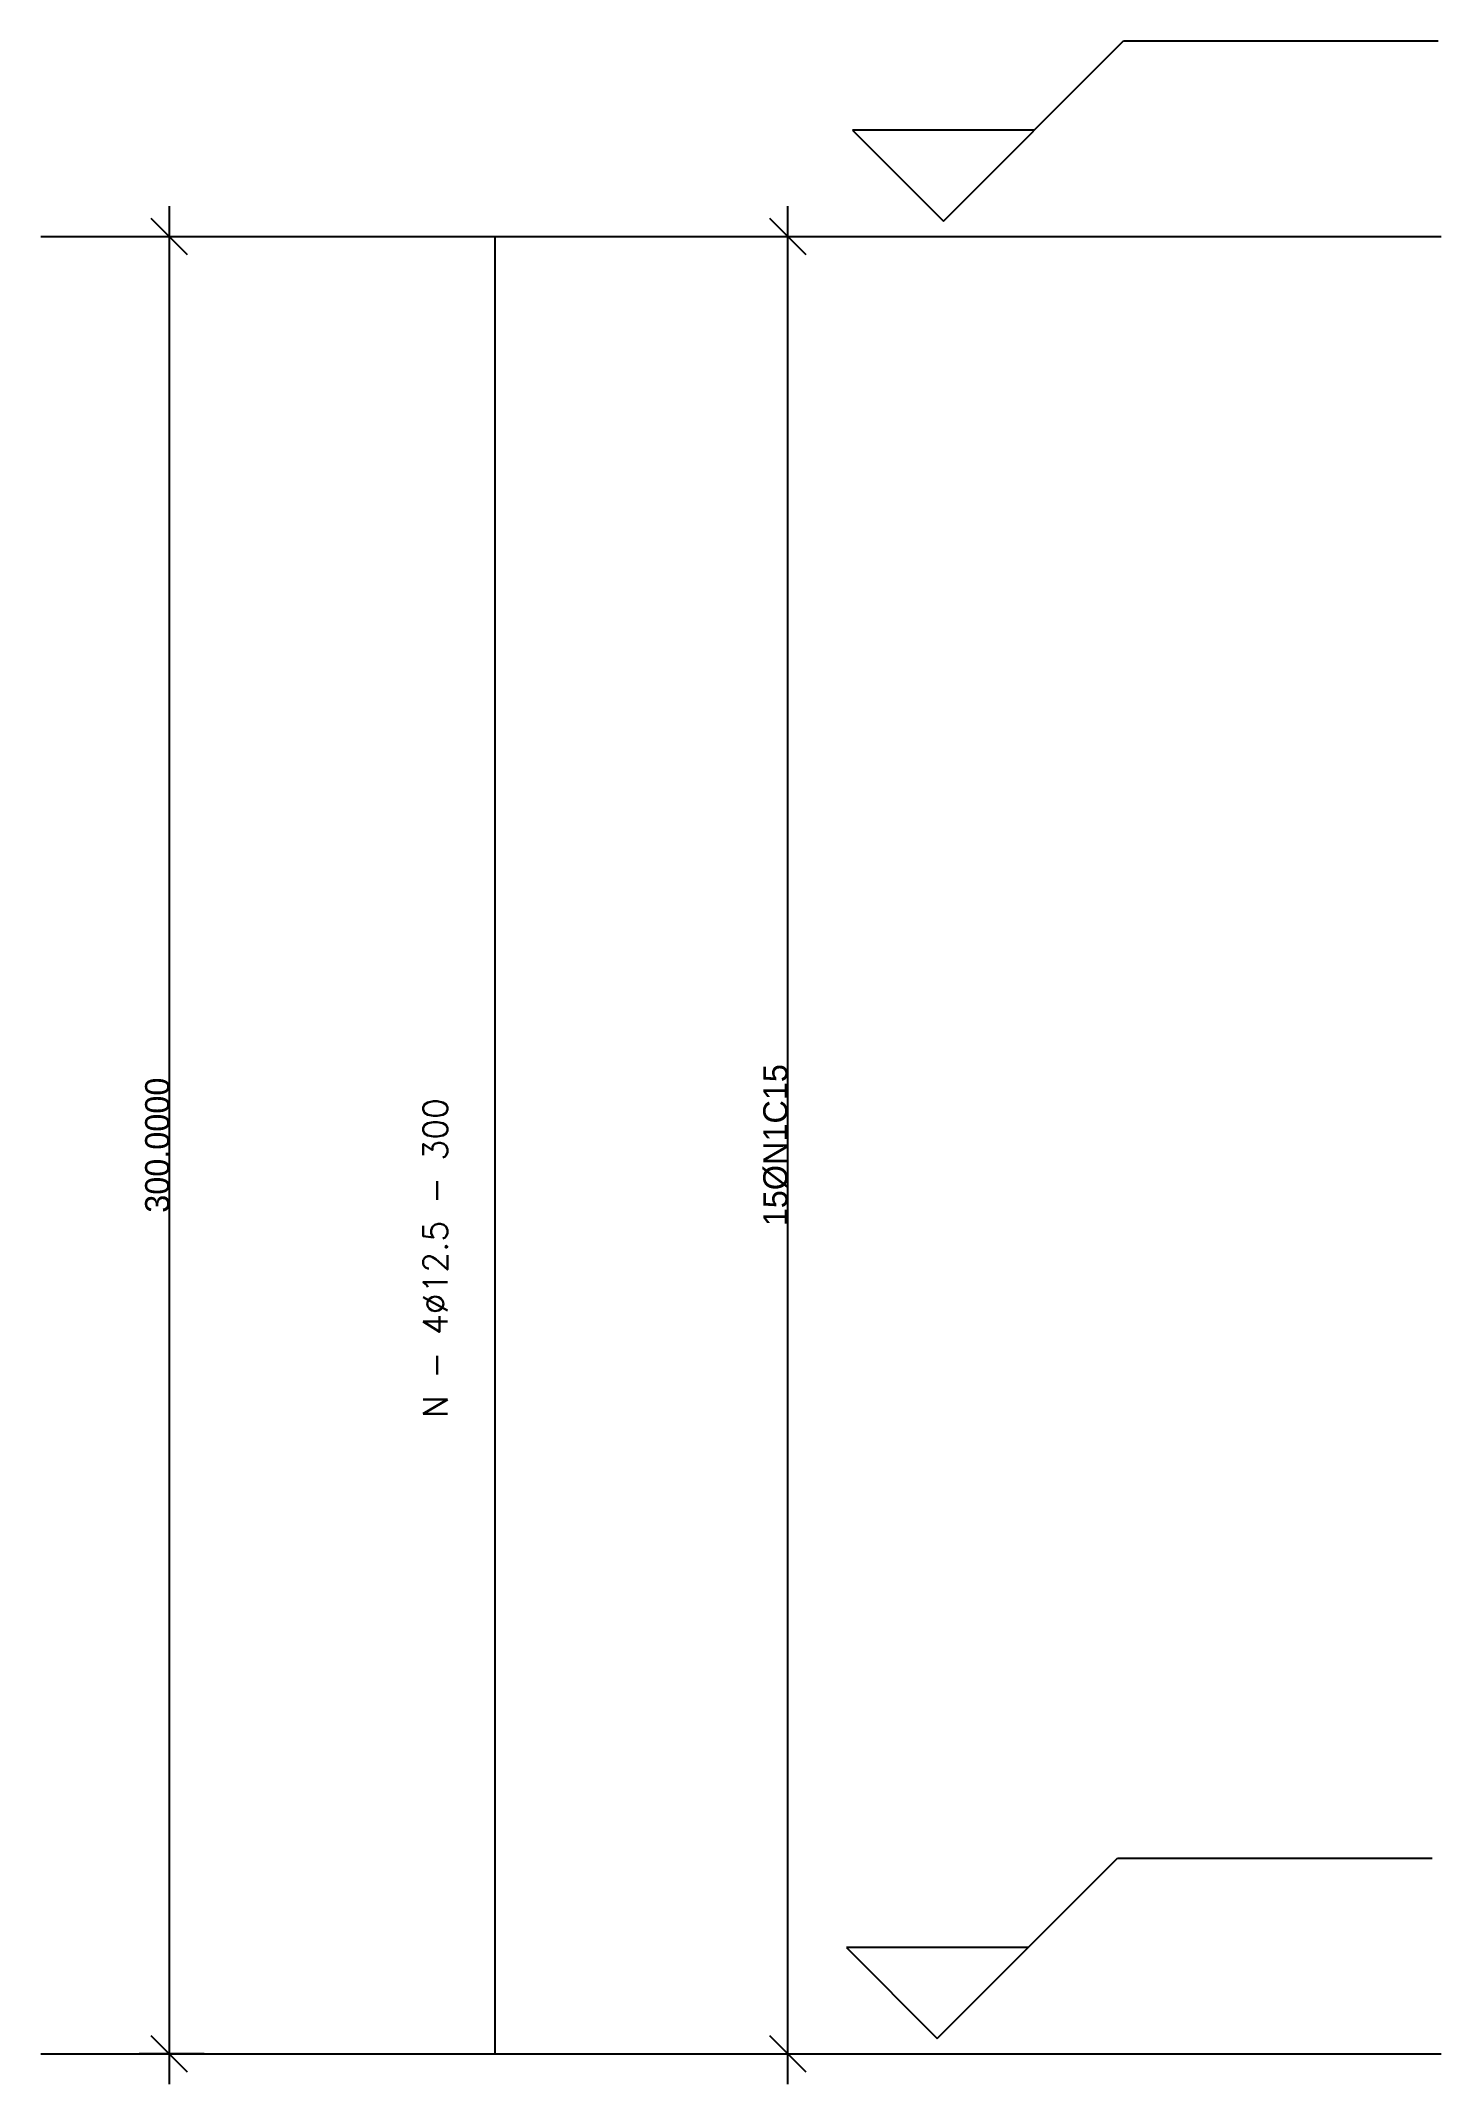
# Model space of a CAD drawing. Extents: x 13726 to 13957, y 14045 to 14383.
import ezdxf

# ---------------------------------------------------------------- set-up
doc = ezdxf.new("R2010")
doc.units = 0
doc.header["$LTSCALE"] = 9.07
doc.header["$MEASUREMENT"] = 0
doc.header["$PDMODE"] = 35
doc.header["$PDSIZE"] = -20
doc.layers.get('0').update_dxf_attribs({"linetype": 'CONTINUOUS'})
doc.layers.get('DEFPOINTS').update_dxf_attribs({"linetype": 'CONTINUOUS'})
doc.layers.add('PENA2', color=2, linetype='CONTINUOUS')
doc.layers.add('PENA5', color=5, linetype='CONTINUOUS')
doc.styles.add('ROMANS', font='ROMANS', dxfattribs={"height": 0.2})
doc.dimstyles.new('MYRIAM', dxfattribs={"dimtxt": 4, "dimasz": 0, "dimexe": 5, "dimexo": 0, "dimgap": 0, "dimtad": 1, "dimdec": 4, "dimzin": 0, "dimtxsty": 'STANDARD', "dimtsz": 3, "dimcen": 0, "dimdle": 5, "dimse2": 1, "dimazin": 3, "dimtfac": 1, "dimtdec": 4, "dimtix": 1, "dimtmove": 0, "dimatfit": 3, "dimtolj": 1, "dimtzin": 0})

# ---------------------------------------------------------------- blocks, each defined once
blk = doc.blocks.new('*D1')
at = {"color": 0, "linetype": 'BYBLOCK'}
for p, q in [((13749.95, 14347.4), (13743.95, 14353.4)), ((13746.95, 14045.4), (13746.95, 14355.4)), ((13749.95, 14047.4), (13743.95, 14053.4)), ((13752.69, 14050.4), (13741.95, 14050.4))]:
    blk.add_line(p, q, dxfattribs=at)
at = {"layer": 'DEFPOINTS', "color": 0, "linetype": 'BYBLOCK'}
for p in [(13746.95, 14350.4), (13752.69, 14350.4), (13752.69, 14050.4)]:
    blk.add_point(p, dxfattribs=at)
at = {"color": 0, "linetype": 'BYBLOCK', "insert": (13744.95, 14200.4), "char_height": 4, "attachment_point": 5, "rotation": 90}
blk.add_mtext('\\A1;300.0000', dxfattribs=at)
blk = doc.blocks.new('*D0')
at = {"color": 0, "linetype": 'BYBLOCK'}
for p, q in [((13852.1, 14347.4), (13846.1, 14353.4)), ((13849.1, 14045.4), (13849.1, 14355.4)), ((13852.1, 14047.4), (13846.1, 14053.4)), ((13839.92, 14050.4), (13854.1, 14050.4))]:
    blk.add_line(p, q, dxfattribs=at)
at = {"layer": 'DEFPOINTS', "color": 0, "linetype": 'BYBLOCK'}
for p in [(13839.92, 14350.4), (13849.1, 14350.4), (13839.92, 14050.4)]:
    blk.add_point(p, dxfattribs=at)
at = {"color": 0, "linetype": 'BYBLOCK', "insert": (13847.1, 14200.4), "char_height": 4, "attachment_point": 5, "rotation": 90}
blk.add_mtext('\\A1;15ØN1C15', dxfattribs=at)

msp = doc.modelspace()

# ---------------------------------------------------------------- linework, layer by layer
at = {"layer": 'PENA2'}
for p, q in [((13874.78904, 14352.94868), (13904.54303, 14382.70266)), ((13904.54303, 14382.70266), (13956.51835, 14382.70266)), ((13859.78904, 14367.94868), (13874.78904, 14352.94868)), ((13889.78904, 14367.94868), (13859.78904, 14367.94868)), ((13725.7, 14350.4), (13957.00152, 14350.4)), ((13873.76795, 14052.94868), (13903.52193, 14082.70266)), ((13903.52193, 14082.70266), (13955.49725, 14082.70266)), ((13888.76795, 14067.94868), (13858.76795, 14067.94868)), ((13858.76795, 14067.94868), (13873.76795, 14052.94868)), ((13725.7, 14050.4), (13957.00152, 14050.4))]:
    msp.add_line(p, q, dxfattribs=at)
at = {"layer": 'PENA5'}
msp.add_line((13800.7, 14350.4), (13800.7, 14050.4), dxfattribs=at)

# ---------------------------------------------------------------- texts
at = {"layer": 'PENA5', "style": 'ROMANS'}
msp.add_text('N - 4Ø12.5 - 300', height=4, rotation=90, dxfattribs=at).set_placement((13792.86103, 14155.35609))

# ---------------------------------------------------------------- dimensions: what is measured, and where the dimension line sits
at = {"layer": 'PENA2'}
dim = msp.add_linear_dim(base=(13746.94761, 14350.4), p1=(13752.68679, 14050.4), p2=(13752.68679, 14350.4), angle=90, dimstyle='MYRIAM', dxfattribs=at)
dim.commit()
dim.dimension.update_dxf_attribs({"geometry": '*D1', "text_midpoint": (13744.94761, 14200.4)})
at = {"layer": 'PENA5'}
dim = msp.add_linear_dim(base=(13849.10498, 14350.4), p1=(13839.92229, 14050.4), p2=(13839.92229, 14350.4), angle=90, text='15ØN1C15', dimstyle='MYRIAM', override={"dimsah": 0}, dxfattribs=at)
dim.commit()
dim.dimension.update_dxf_attribs({"geometry": '*D0', "text_midpoint": (13847.10498, 14200.4)})

doc.saveas('drawing.dxf')
